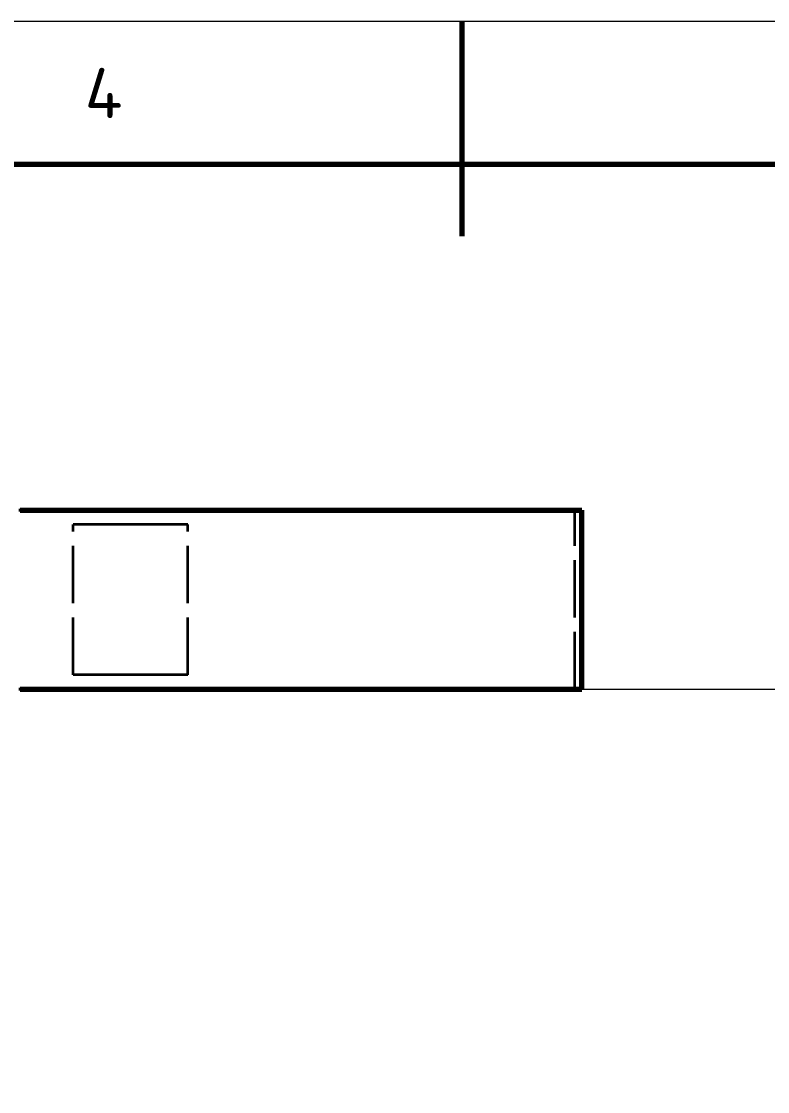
# Model space of a CAD drawing. Header units: millimetres. Extents: x 0 to 420, y 0 to 297.
# Drawn here: x 179.3 to 231.3, y 222.3 to 297 of the extents above; entities that cross this region are included whole.
import ezdxf
from ezdxf.enums import TextEntityAlignment as Align

# ---------------------------------------------------------------- set-up
doc = ezdxf.new("R2010")
doc.units = ezdxf.units.MM
doc.linetypes.add('IRAM-E-TRAZOS', pattern=[5, 4, -1])
for name, color, linetype, lineweight in [('01-VISIBLE', 7, 'CONTINUOUS', 70), ('02-OCULTA', 4, 'IRAM-E-TRAZOS', 35), ('04-COTA', 3, 'CONTINUOUS', 18), ('06-TEXTO', 7, 'CONTINUOUS', 25), ('07-RECUADRO', 7, 'CONTINUOUS', 70), ('08-FINA', 5, 'CONTINUOUS', 18)]:
    doc.layers.add(name, color=color, linetype=linetype, lineweight=lineweight)
doc.styles.add('ISO3098', font='isocpeur.ttf')
doc.dimstyles.new('FLAMA-IRAM', dxfattribs={"dimtxt": 3.5, "dimasz": 3.5, "dimexe": 2, "dimexo": 1.5, "dimgap": 1, "dimtad": 1, "dimdec": 1, "dimtxsty": 'ISO3098', "dimblk": 'IRAM_FLECHA', "dimblk1": 'IRAM_FLECHA', "dimblk2": 'IRAM_FLECHA', "dimcen": 2.5, "dimclrd": 256, "dimclre": 256, "dimclrt": 256, "dimazin": 3, "dimtfac": 1, "dimtmove": 0, "dimatfit": 3, "dimlwd": 18, "dimlwe": 18})

# ---------------------------------------------------------------- blocks, each defined once
blk = doc.blocks.new('IRAM_FLECHA')
blk.add_solid([(0, 0), (-1, 0.125), (-1, -0.125)])

msp = doc.modelspace()

# ---------------------------------------------------------------- linework, layer by layer
at = {"layer": '01-VISIBLE'}
msp.add_line((218.375, 250.375), (218.375, 262.875), dxfattribs=at)
for points in [[(179.175, 262.875), (179.375, 262.875), (179.575, 262.875), (179.775, 262.875), (179.975, 262.875), (180.175, 262.875), (180.375, 262.875), (180.575, 262.875), (180.775, 262.875), (180.975, 262.875), (181.175, 262.875), (181.375, 262.875), (181.575, 262.875), (181.775, 262.875), (181.975, 262.875), (182.175, 262.875), (182.375, 262.875), (182.575, 262.875), (182.775, 262.875), (182.975, 262.875), (183.175, 262.875), (183.375, 262.875), (183.575, 262.875), (183.775, 262.875), (183.975, 262.875), (184.175, 262.875), (184.375, 262.875), (184.575, 262.875), (184.775, 262.875), (184.975, 262.875), (185.175, 262.875), (185.375, 262.875), (185.575, 262.875), (185.775, 262.875), (185.975, 262.875), (186.175, 262.875), (186.375, 262.875), (186.575, 262.875), (186.775, 262.875), (186.975, 262.875), (187.175, 262.875), (187.375, 262.875), (187.575, 262.875), (187.775, 262.875), (187.975, 262.875), (188.175, 262.875), (188.375, 262.875), (188.575, 262.875), (188.775, 262.875), (188.975, 262.875), (189.175, 262.875), (189.375, 262.875), (189.575, 262.875), (189.775, 262.875), (189.975, 262.875), (190.175, 262.875), (190.375, 262.875), (190.575, 262.875), (190.775, 262.875), (190.975, 262.875), (191.175, 262.875), (191.375, 262.875), (191.575, 262.875), (191.775, 262.875), (191.975, 262.875), (192.175, 262.875), (192.375, 262.875), (192.575, 262.875), (192.775, 262.875), (192.975, 262.875), (193.175, 262.875), (193.375, 262.875), (193.575, 262.875), (193.775, 262.875), (193.975, 262.875), (194.175, 262.875), (194.375, 262.875), (194.575, 262.875), (194.775, 262.875), (194.975, 262.875), (195.175, 262.875), (195.375, 262.875), (195.575, 262.875), (195.775, 262.875), (195.975, 262.875), (196.175, 262.875), (196.375, 262.875), (196.575, 262.875), (196.775, 262.875), (196.975, 262.875), (197.175, 262.875), (197.375, 262.875), (197.575, 262.875), (197.775, 262.875), (197.975, 262.875), (198.175, 262.875), (198.375, 262.875), (198.575, 262.875), (198.775, 262.875), (198.975, 262.875), (199.175, 262.875), (199.375, 262.875), (199.575, 262.875), (199.775, 262.875), (199.975, 262.875), (200.175, 262.875), (200.375, 262.875), (200.575, 262.875), (200.775, 262.875), (200.975, 262.875), (201.175, 262.875), (201.375, 262.875), (201.575, 262.875), (201.775, 262.875), (201.975, 262.875), (202.175, 262.875), (202.375, 262.875), (202.575, 262.875), (202.775, 262.875), (202.975, 262.875), (203.175, 262.875), (203.375, 262.875), (203.575, 262.875), (203.775, 262.875), (203.975, 262.875), (204.175, 262.875), (204.375, 262.875), (204.575, 262.875), (204.775, 262.875), (204.975, 262.875), (205.175, 262.875), (205.375, 262.875), (205.575, 262.875), (205.775, 262.875), (205.975, 262.875), (206.175, 262.875), (206.375, 262.875), (206.575, 262.875), (206.775, 262.875), (206.975, 262.875), (207.175, 262.875), (207.375, 262.875), (207.575, 262.875), (207.775, 262.875), (207.975, 262.875), (208.175, 262.875), (208.375, 262.875), (208.575, 262.875), (208.775, 262.875), (208.975, 262.875), (209.175, 262.875), (209.375, 262.875), (209.575, 262.875), (209.775, 262.875), (209.975, 262.875), (210.175, 262.875), (210.375, 262.875), (210.575, 262.875), (210.775, 262.875), (210.975, 262.875), (211.175, 262.875), (211.375, 262.875), (211.575, 262.875), (211.775, 262.875), (211.975, 262.875), (212.175, 262.875), (212.375, 262.875), (212.575, 262.875), (212.775, 262.875), (212.975, 262.875), (213.175, 262.875), (213.375, 262.875), (213.575, 262.875), (213.775, 262.875), (213.975, 262.875), (214.175, 262.875), (214.375, 262.875), (214.575, 262.875), (214.775, 262.875), (214.975, 262.875), (215.175, 262.875), (215.375, 262.875), (215.575, 262.875), (215.775, 262.875), (215.975, 262.875), (216.175, 262.875), (216.375, 262.875), (216.575, 262.875), (216.775, 262.875), (216.975, 262.875), (217.175, 262.875), (217.375, 262.875), (217.575, 262.875), (217.775, 262.875), (217.975, 262.875), (218.175, 262.875), (218.375, 262.875)], [(179.175, 250.375), (179.375, 250.375), (179.575, 250.375), (179.775, 250.375), (179.975, 250.375), (180.175, 250.375), (180.375, 250.375), (180.575, 250.375), (180.775, 250.375), (180.975, 250.375), (181.175, 250.375), (181.375, 250.375), (181.575, 250.375), (181.775, 250.375), (181.975, 250.375), (182.175, 250.375), (182.375, 250.375), (182.575, 250.375), (182.775, 250.375), (182.975, 250.375), (183.175, 250.375), (183.375, 250.375), (183.575, 250.375), (183.775, 250.375), (183.975, 250.375), (184.175, 250.375), (184.375, 250.375), (184.575, 250.375), (184.775, 250.375), (184.975, 250.375), (185.175, 250.375), (185.375, 250.375), (185.575, 250.375), (185.775, 250.375), (185.975, 250.375), (186.175, 250.375), (186.375, 250.375), (186.575, 250.375), (186.775, 250.375), (186.975, 250.375), (187.175, 250.375), (187.375, 250.375), (187.575, 250.375), (187.775, 250.375), (187.975, 250.375), (188.175, 250.375), (188.375, 250.375), (188.575, 250.375), (188.775, 250.375), (188.975, 250.375), (189.175, 250.375), (189.375, 250.375), (189.575, 250.375), (189.775, 250.375), (189.975, 250.375), (190.175, 250.375), (190.375, 250.375), (190.575, 250.375), (190.775, 250.375), (190.975, 250.375), (191.175, 250.375), (191.375, 250.375), (191.575, 250.375), (191.775, 250.375), (191.975, 250.375), (192.175, 250.375), (192.375, 250.375), (192.575, 250.375), (192.775, 250.375), (192.975, 250.375), (193.175, 250.375), (193.375, 250.375), (193.575, 250.375), (193.775, 250.375), (193.975, 250.375), (194.175, 250.375), (194.375, 250.375), (194.575, 250.375), (194.775, 250.375), (194.975, 250.375), (195.175, 250.375), (195.375, 250.375), (195.575, 250.375), (195.775, 250.375), (195.975, 250.375), (196.175, 250.375), (196.375, 250.375), (196.575, 250.375), (196.775, 250.375), (196.975, 250.375), (197.175, 250.375), (197.375, 250.375), (197.575, 250.375), (197.775, 250.375), (197.975, 250.375), (198.175, 250.375), (198.375, 250.375), (198.575, 250.375), (198.775, 250.375), (198.975, 250.375), (199.175, 250.375), (199.375, 250.375), (199.575, 250.375), (199.775, 250.375), (199.975, 250.375), (200.175, 250.375), (200.375, 250.375), (200.575, 250.375), (200.775, 250.375), (200.975, 250.375), (201.175, 250.375), (201.375, 250.375), (201.575, 250.375), (201.775, 250.375), (201.975, 250.375), (202.175, 250.375), (202.375, 250.375), (202.575, 250.375), (202.775, 250.375), (202.975, 250.375), (203.175, 250.375), (203.375, 250.375), (203.575, 250.375), (203.775, 250.375), (203.975, 250.375), (204.175, 250.375), (204.375, 250.375), (204.575, 250.375), (204.775, 250.375), (204.975, 250.375), (205.175, 250.375), (205.375, 250.375), (205.575, 250.375), (205.775, 250.375), (205.975, 250.375), (206.175, 250.375), (206.375, 250.375), (206.575, 250.375), (206.775, 250.375), (206.975, 250.375), (207.175, 250.375), (207.375, 250.375), (207.575, 250.375), (207.775, 250.375), (207.975, 250.375), (208.175, 250.375), (208.375, 250.375), (208.575, 250.375), (208.775, 250.375), (208.975, 250.375), (209.175, 250.375), (209.375, 250.375), (209.575, 250.375), (209.775, 250.375), (209.975, 250.375), (210.175, 250.375), (210.375, 250.375), (210.575, 250.375), (210.775, 250.375), (210.975, 250.375), (211.175, 250.375), (211.375, 250.375), (211.575, 250.375), (211.775, 250.375), (211.975, 250.375), (212.175, 250.375), (212.375, 250.375), (212.575, 250.375), (212.775, 250.375), (212.975, 250.375), (213.175, 250.375), (213.375, 250.375), (213.575, 250.375), (213.775, 250.375), (213.975, 250.375), (214.175, 250.375), (214.375, 250.375), (214.575, 250.375), (214.775, 250.375), (214.975, 250.375), (215.175, 250.375), (215.375, 250.375), (215.575, 250.375), (215.775, 250.375), (215.975, 250.375), (216.175, 250.375), (216.375, 250.375), (216.575, 250.375), (216.775, 250.375), (216.975, 250.375), (217.175, 250.375), (217.375, 250.375), (217.575, 250.375), (217.775, 250.375), (217.975, 250.375), (218.175, 250.375), (218.375, 250.375)]]:
    msp.add_lwpolyline(points, dxfattribs=at)
at = {"layer": '02-OCULTA'}
for p, q in [((217.875, 250.375), (217.875, 262.875)), ((182.875, 251.375), (182.875, 261.875)), ((182.875, 251.375), (182.875, 261.875)), ((182.875, 251.375), (182.875, 261.875)), ((190.875, 261.875), (182.875, 261.875)), ((182.875, 251.375), (182.875, 261.875)), ((190.875, 261.875), (182.875, 261.875)), ((190.875, 251.375), (190.875, 261.875)), ((190.875, 251.375), (190.875, 261.875)), ((190.875, 251.375), (190.875, 261.875)), ((190.875, 251.375), (190.875, 261.875)), ((190.875, 251.375), (182.875, 251.375)), ((190.875, 251.375), (182.875, 251.375))]:
    msp.add_line(p, q, dxfattribs=at)
for points in [[(186.875, 262.875), (186.675, 262.875), (186.475, 262.875), (186.275, 262.875), (186.075, 262.875), (185.875, 262.875), (185.675, 262.875), (185.475, 262.875), (185.275, 262.875), (185.075, 262.875), (184.875, 262.875), (184.675, 262.875), (184.475, 262.875), (184.275, 262.875), (184.075, 262.875), (183.875, 262.875), (183.675, 262.875), (183.475, 262.875), (183.275, 262.875), (183.075, 262.875), (182.875, 262.875), (182.675, 262.875), (182.475, 262.875), (182.275, 262.875), (182.075, 262.875), (181.875, 262.875), (181.675, 262.875), (181.475, 262.875), (181.275, 262.875), (181.075, 262.875), (180.875, 262.875), (180.675, 262.875), (180.475, 262.875), (180.275, 262.875), (180.075, 262.875), (179.875, 262.875), (179.675, 262.875), (179.475, 262.875), (179.275, 262.875), (179.075, 262.875)], [(179.075, 262.875), (179.275, 262.875), (179.475, 262.875), (179.675, 262.875), (179.875, 262.875), (180.075, 262.875), (180.275, 262.875), (180.475, 262.875), (180.675, 262.875), (180.875, 262.875), (181.075, 262.875), (181.275, 262.875), (181.475, 262.875), (181.675, 262.875), (181.875, 262.875), (182.075, 262.875), (182.275, 262.875), (182.475, 262.875), (182.675, 262.875), (182.875, 262.875), (183.075, 262.875), (183.275, 262.875), (183.475, 262.875), (183.675, 262.875), (183.875, 262.875), (184.075, 262.875), (184.275, 262.875), (184.475, 262.875), (184.675, 262.875), (184.875, 262.875), (185.075, 262.875), (185.275, 262.875), (185.475, 262.875), (185.675, 262.875), (185.875, 262.875), (186.075, 262.875), (186.275, 262.875), (186.475, 262.875), (186.675, 262.875), (186.875, 262.875), (187.075, 262.875), (187.275, 262.875), (187.475, 262.875), (187.675, 262.875), (187.875, 262.875), (188.075, 262.875), (188.275, 262.875), (188.475, 262.875), (188.675, 262.875), (188.875, 262.875), (189.075, 262.875), (189.275, 262.875), (189.475, 262.875), (189.675, 262.875), (189.875, 262.875), (190.075, 262.875), (190.275, 262.875), (190.475, 262.875), (190.675, 262.875), (190.875, 262.875), (191.075, 262.875), (191.275, 262.875), (191.475, 262.875), (191.675, 262.875), (191.875, 262.875), (192.075, 262.875), (192.275, 262.875), (192.475, 262.875), (192.675, 262.875), (192.875, 262.875), (193.075, 262.875), (193.275, 262.875), (193.475, 262.875), (193.675, 262.875), (193.875, 262.875), (194.075, 262.875), (194.275, 262.875), (194.475, 262.875), (194.675, 262.875), (194.875, 262.875), (195.075, 262.875), (195.275, 262.875), (195.475, 262.875), (195.675, 262.875), (195.875, 262.875), (196.075, 262.875), (196.275, 262.875), (196.475, 262.875), (196.675, 262.875), (196.875, 262.875), (197.075, 262.875), (197.275, 262.875), (197.475, 262.875), (197.675, 262.875), (197.875, 262.875), (198.075, 262.875), (198.275, 262.875), (198.475, 262.875), (198.675, 262.875), (198.875, 262.875), (199.075, 262.875), (199.275, 262.875), (199.475, 262.875), (199.675, 262.875), (199.875, 262.875), (200.075, 262.875), (200.275, 262.875), (200.475, 262.875), (200.675, 262.875), (200.875, 262.875), (201.075, 262.875), (201.275, 262.875), (201.475, 262.875), (201.675, 262.875), (201.875, 262.875), (202.075, 262.875), (202.275, 262.875), (202.475, 262.875), (202.675, 262.875), (202.875, 262.875), (203.075, 262.875), (203.275, 262.875), (203.475, 262.875), (203.675, 262.875), (203.875, 262.875), (204.075, 262.875), (204.275, 262.875), (204.475, 262.875), (204.675, 262.875), (204.875, 262.875), (205.075, 262.875), (205.275, 262.875), (205.475, 262.875), (205.675, 262.875), (205.875, 262.875), (206.075, 262.875), (206.275, 262.875), (206.475, 262.875), (206.675, 262.875), (206.875, 262.875), (207.075, 262.875), (207.275, 262.875), (207.475, 262.875), (207.675, 262.875), (207.875, 262.875), (208.075, 262.875), (208.275, 262.875), (208.475, 262.875), (208.675, 262.875), (208.875, 262.875), (209.075, 262.875), (209.275, 262.875), (209.475, 262.875), (209.675, 262.875), (209.875, 262.875), (210.075, 262.875), (210.275, 262.875), (210.475, 262.875), (210.675, 262.875), (210.875, 262.875), (211.075, 262.875), (211.275, 262.875), (211.475, 262.875), (211.675, 262.875), (211.875, 262.875), (212.075, 262.875), (212.275, 262.875), (212.475, 262.875), (212.675, 262.875), (212.875, 262.875), (213.075, 262.875), (213.275, 262.875), (213.475, 262.875), (213.675, 262.875), (213.875, 262.875), (214.075, 262.875), (214.275, 262.875), (214.475, 262.875), (214.675, 262.875), (214.875, 262.875), (215.075, 262.875), (215.275, 262.875), (215.475, 262.875), (215.675, 262.875), (215.875, 262.875), (216.075, 262.875), (216.275, 262.875), (216.475, 262.875), (216.675, 262.875), (216.875, 262.875), (217.075, 262.875), (217.275, 262.875), (217.475, 262.875), (217.675, 262.875), (217.875, 262.875)], [(186.875, 262.875), (186.674, 262.875), (186.474, 262.875), (186.273, 262.875), (186.072, 262.875), (185.872, 262.875), (185.671, 262.875), (185.471, 262.875), (185.27, 262.875), (185.069, 262.875), (184.869, 262.875), (184.668, 262.875), (184.467, 262.875), (184.267, 262.875), (184.066, 262.875), (183.865, 262.875), (183.665, 262.875), (183.464, 262.875), (183.264, 262.875), (183.063, 262.875), (182.862, 262.875), (182.662, 262.875), (182.461, 262.875), (182.26, 262.875), (182.06, 262.875), (181.859, 262.875), (181.658, 262.875), (181.458, 262.875), (181.257, 262.875), (181.057, 262.875), (180.856, 262.875), (180.655, 262.875), (180.455, 262.875), (180.254, 262.875), (180.053, 262.875), (179.853, 262.875), (179.652, 262.875), (179.451, 262.875), (179.251, 262.875)], [(218.375, 262.875), (218.174, 262.875), (217.974, 262.875), (217.773, 262.875), (217.572, 262.875), (217.372, 262.875), (217.171, 262.875), (216.971, 262.875), (216.77, 262.875), (216.569, 262.875), (216.369, 262.875), (216.168, 262.875), (215.967, 262.875), (215.767, 262.875), (215.566, 262.875), (215.365, 262.875), (215.165, 262.875), (214.964, 262.875), (214.764, 262.875), (214.563, 262.875), (214.362, 262.875), (214.162, 262.875), (213.961, 262.875), (213.76, 262.875), (213.56, 262.875), (213.359, 262.875), (213.158, 262.875), (212.958, 262.875), (212.757, 262.875), (212.557, 262.875), (212.356, 262.875), (212.155, 262.875), (211.955, 262.875), (211.754, 262.875), (211.553, 262.875), (211.353, 262.875), (211.152, 262.875), (210.951, 262.875), (210.751, 262.875), (210.55, 262.875), (210.35, 262.875), (210.149, 262.875), (209.948, 262.875), (209.748, 262.875), (209.547, 262.875), (209.346, 262.875), (209.146, 262.875), (208.945, 262.875), (208.744, 262.875), (208.544, 262.875), (208.343, 262.875), (208.143, 262.875), (207.942, 262.875), (207.741, 262.875), (207.541, 262.875), (207.34, 262.875), (207.139, 262.875), (206.939, 262.875), (206.738, 262.875), (206.537, 262.875), (206.337, 262.875), (206.136, 262.875), (205.936, 262.875), (205.735, 262.875), (205.534, 262.875), (205.334, 262.875), (205.133, 262.875), (204.932, 262.875), (204.732, 262.875), (204.531, 262.875), (204.33, 262.875), (204.13, 262.875), (203.929, 262.875), (203.729, 262.875), (203.528, 262.875), (203.327, 262.875), (203.127, 262.875), (202.926, 262.875), (202.725, 262.875), (202.525, 262.875), (202.324, 262.875), (202.123, 262.875), (201.923, 262.875), (201.722, 262.875), (201.521, 262.875), (201.321, 262.875), (201.12, 262.875), (200.92, 262.875), (200.719, 262.875), (200.518, 262.875), (200.318, 262.875), (200.117, 262.875), (199.916, 262.875), (199.716, 262.875), (199.515, 262.875), (199.314, 262.875), (199.114, 262.875), (198.913, 262.875), (198.713, 262.875), (198.512, 262.875), (198.311, 262.875), (198.111, 262.875), (197.91, 262.875), (197.709, 262.875), (197.509, 262.875), (197.308, 262.875), (197.107, 262.875), (196.907, 262.875), (196.706, 262.875), (196.506, 262.875), (196.305, 262.875), (196.104, 262.875), (195.904, 262.875), (195.703, 262.875), (195.502, 262.875), (195.302, 262.875), (195.101, 262.875), (194.9, 262.875), (194.7, 262.875), (194.499, 262.875), (194.299, 262.875), (194.098, 262.875), (193.897, 262.875), (193.697, 262.875), (193.496, 262.875), (193.295, 262.875), (193.095, 262.875), (192.894, 262.875), (192.693, 262.875), (192.493, 262.875), (192.292, 262.875), (192.092, 262.875), (191.891, 262.875), (191.69, 262.875), (191.49, 262.875), (191.289, 262.875), (191.088, 262.875), (190.888, 262.875), (190.687, 262.875), (190.486, 262.875), (190.286, 262.875), (190.085, 262.875), (189.885, 262.875), (189.684, 262.875), (189.483, 262.875), (189.283, 262.875), (189.082, 262.875), (188.881, 262.875), (188.681, 262.875), (188.48, 262.875), (188.279, 262.875), (188.079, 262.875), (187.878, 262.875), (187.678, 262.875), (187.477, 262.875), (187.276, 262.875), (187.076, 262.875), (186.875, 262.875)], [(217.875, 262.875), (217.674, 262.875), (217.472, 262.875), (217.271, 262.875), (217.07, 262.875), (216.869, 262.875), (216.667, 262.875), (216.466, 262.875), (216.265, 262.875), (216.063, 262.875), (215.862, 262.875), (215.661, 262.875), (215.459, 262.875), (215.258, 262.875), (215.057, 262.875), (214.856, 262.875), (214.654, 262.875), (214.453, 262.875), (214.252, 262.875), (214.05, 262.875), (213.849, 262.875), (213.648, 262.875), (213.446, 262.875), (213.245, 262.875), (213.044, 262.875), (212.843, 262.875), (212.641, 262.875), (212.44, 262.875), (212.239, 262.875), (212.037, 262.875), (211.836, 262.875), (211.635, 262.875), (211.433, 262.875), (211.232, 262.875), (211.031, 262.875), (210.83, 262.875), (210.628, 262.875), (210.427, 262.875), (210.226, 262.875), (210.024, 262.875), (209.823, 262.875), (209.622, 262.875), (209.42, 262.875), (209.219, 262.875), (209.018, 262.875), (208.817, 262.875), (208.615, 262.875), (208.414, 262.875), (208.213, 262.875), (208.011, 262.875), (207.81, 262.875), (207.609, 262.875), (207.407, 262.875), (207.206, 262.875), (207.005, 262.875), (206.804, 262.875), (206.602, 262.875), (206.401, 262.875), (206.2, 262.875), (205.998, 262.875), (205.797, 262.875), (205.596, 262.875), (205.394, 262.875), (205.193, 262.875), (204.992, 262.875), (204.791, 262.875), (204.589, 262.875), (204.388, 262.875), (204.187, 262.875), (203.985, 262.875), (203.784, 262.875), (203.583, 262.875), (203.381, 262.875), (203.18, 262.875), (202.979, 262.875), (202.778, 262.875), (202.576, 262.875), (202.375, 262.875), (202.174, 262.875), (201.972, 262.875), (201.771, 262.875), (201.57, 262.875), (201.369, 262.875), (201.167, 262.875), (200.966, 262.875), (200.765, 262.875), (200.563, 262.875), (200.362, 262.875), (200.161, 262.875), (199.959, 262.875), (199.758, 262.875), (199.557, 262.875), (199.356, 262.875), (199.154, 262.875), (198.953, 262.875), (198.752, 262.875), (198.55, 262.875), (198.349, 262.875), (198.148, 262.875), (197.946, 262.875), (197.745, 262.875), (197.544, 262.875), (197.343, 262.875), (197.141, 262.875), (196.94, 262.875), (196.739, 262.875), (196.537, 262.875), (196.336, 262.875), (196.135, 262.875), (195.933, 262.875), (195.732, 262.875), (195.531, 262.875), (195.33, 262.875), (195.128, 262.875), (194.927, 262.875), (194.726, 262.875), (194.524, 262.875), (194.323, 262.875), (194.122, 262.875), (193.92, 262.875), (193.719, 262.875), (193.518, 262.875), (193.317, 262.875), (193.115, 262.875), (192.914, 262.875), (192.713, 262.875), (192.511, 262.875), (192.31, 262.875), (192.109, 262.875), (191.907, 262.875), (191.706, 262.875), (191.505, 262.875), (191.304, 262.875), (191.102, 262.875), (190.901, 262.875), (190.7, 262.875), (190.498, 262.875), (190.297, 262.875), (190.096, 262.875), (189.894, 262.875), (189.693, 262.875), (189.492, 262.875), (189.291, 262.875), (189.089, 262.875), (188.888, 262.875), (188.687, 262.875), (188.485, 262.875), (188.284, 262.875), (188.083, 262.875), (187.881, 262.875), (187.68, 262.875), (187.479, 262.875), (187.278, 262.875), (187.076, 262.875), (186.875, 262.875)], [(186.875, 261.875), (186.675, 261.875), (186.475, 261.875), (186.275, 261.875), (186.075, 261.875), (185.875, 261.875), (185.675, 261.875), (185.475, 261.875), (185.275, 261.875), (185.075, 261.875), (184.875, 261.875), (184.675, 261.875), (184.475, 261.875), (184.275, 261.875), (184.075, 261.875), (183.875, 261.875), (183.675, 261.875), (183.475, 261.875), (183.275, 261.875), (183.075, 261.875), (182.875, 261.875)], [(186.875, 261.875), (186.675, 261.875), (186.475, 261.875), (186.275, 261.875), (186.075, 261.875), (185.875, 261.875), (185.675, 261.875), (185.475, 261.875), (185.275, 261.875), (185.075, 261.875), (184.875, 261.875), (184.675, 261.875), (184.475, 261.875), (184.275, 261.875), (184.075, 261.875), (183.875, 261.875), (183.675, 261.875), (183.475, 261.875), (183.275, 261.875), (183.075, 261.875), (182.875, 261.875)], [(190.875, 261.875), (190.675, 261.875), (190.475, 261.875), (190.275, 261.875), (190.075, 261.875), (189.875, 261.875), (189.675, 261.875), (189.475, 261.875), (189.275, 261.875), (189.075, 261.875), (188.875, 261.875), (188.675, 261.875), (188.475, 261.875), (188.275, 261.875), (188.075, 261.875), (187.875, 261.875), (187.675, 261.875), (187.475, 261.875), (187.275, 261.875), (187.075, 261.875), (186.875, 261.875)], [(190.875, 261.875), (190.675, 261.875), (190.475, 261.875), (190.275, 261.875), (190.075, 261.875), (189.875, 261.875), (189.675, 261.875), (189.475, 261.875), (189.275, 261.875), (189.075, 261.875), (188.875, 261.875), (188.675, 261.875), (188.475, 261.875), (188.275, 261.875), (188.075, 261.875), (187.875, 261.875), (187.675, 261.875), (187.475, 261.875), (187.275, 261.875), (187.075, 261.875), (186.875, 261.875)], [(186.875, 251.375), (186.675, 251.375), (186.475, 251.375), (186.275, 251.375), (186.075, 251.375), (185.875, 251.375), (185.675, 251.375), (185.475, 251.375), (185.275, 251.375), (185.075, 251.375), (184.875, 251.375), (184.675, 251.375), (184.475, 251.375), (184.275, 251.375), (184.075, 251.375), (183.875, 251.375), (183.675, 251.375), (183.475, 251.375), (183.275, 251.375), (183.075, 251.375), (182.875, 251.375)], [(186.875, 251.375), (186.675, 251.375), (186.475, 251.375), (186.275, 251.375), (186.075, 251.375), (185.875, 251.375), (185.675, 251.375), (185.475, 251.375), (185.275, 251.375), (185.075, 251.375), (184.875, 251.375), (184.675, 251.375), (184.475, 251.375), (184.275, 251.375), (184.075, 251.375), (183.875, 251.375), (183.675, 251.375), (183.475, 251.375), (183.275, 251.375), (183.075, 251.375), (182.875, 251.375)], [(190.875, 251.375), (190.675, 251.375), (190.475, 251.375), (190.275, 251.375), (190.075, 251.375), (189.875, 251.375), (189.675, 251.375), (189.475, 251.375), (189.275, 251.375), (189.075, 251.375), (188.875, 251.375), (188.675, 251.375), (188.475, 251.375), (188.275, 251.375), (188.075, 251.375), (187.875, 251.375), (187.675, 251.375), (187.475, 251.375), (187.275, 251.375), (187.075, 251.375), (186.875, 251.375)], [(190.875, 251.375), (190.675, 251.375), (190.475, 251.375), (190.275, 251.375), (190.075, 251.375), (189.875, 251.375), (189.675, 251.375), (189.475, 251.375), (189.275, 251.375), (189.075, 251.375), (188.875, 251.375), (188.675, 251.375), (188.475, 251.375), (188.275, 251.375), (188.075, 251.375), (187.875, 251.375), (187.675, 251.375), (187.475, 251.375), (187.275, 251.375), (187.075, 251.375), (186.875, 251.375)], [(186.875, 250.375), (186.675, 250.375), (186.475, 250.375), (186.275, 250.375), (186.075, 250.375), (185.875, 250.375), (185.675, 250.375), (185.475, 250.375), (185.275, 250.375), (185.075, 250.375), (184.875, 250.375), (184.675, 250.375), (184.475, 250.375), (184.275, 250.375), (184.075, 250.375), (183.875, 250.375), (183.675, 250.375), (183.475, 250.375), (183.275, 250.375), (183.075, 250.375), (182.875, 250.375), (182.675, 250.375), (182.475, 250.375), (182.275, 250.375), (182.075, 250.375), (181.875, 250.375), (181.675, 250.375), (181.475, 250.375), (181.275, 250.375), (181.075, 250.375), (180.875, 250.375), (180.675, 250.375), (180.475, 250.375), (180.275, 250.375), (180.075, 250.375), (179.875, 250.375), (179.675, 250.375), (179.475, 250.375), (179.275, 250.375), (179.075, 250.375)], [(179.075, 250.375), (179.275, 250.375), (179.475, 250.375), (179.675, 250.375), (179.875, 250.375), (180.075, 250.375), (180.275, 250.375), (180.475, 250.375), (180.675, 250.375), (180.875, 250.375), (181.075, 250.375), (181.275, 250.375), (181.475, 250.375), (181.675, 250.375), (181.875, 250.375), (182.075, 250.375), (182.275, 250.375), (182.475, 250.375), (182.675, 250.375), (182.875, 250.375), (183.075, 250.375), (183.275, 250.375), (183.475, 250.375), (183.675, 250.375), (183.875, 250.375), (184.075, 250.375), (184.275, 250.375), (184.475, 250.375), (184.675, 250.375), (184.875, 250.375), (185.075, 250.375), (185.275, 250.375), (185.475, 250.375), (185.675, 250.375), (185.875, 250.375), (186.075, 250.375), (186.275, 250.375), (186.475, 250.375), (186.675, 250.375), (186.875, 250.375), (187.075, 250.375), (187.275, 250.375), (187.475, 250.375), (187.675, 250.375), (187.875, 250.375), (188.075, 250.375), (188.275, 250.375), (188.475, 250.375), (188.675, 250.375), (188.875, 250.375), (189.075, 250.375), (189.275, 250.375), (189.475, 250.375), (189.675, 250.375), (189.875, 250.375), (190.075, 250.375), (190.275, 250.375), (190.475, 250.375), (190.675, 250.375), (190.875, 250.375), (191.075, 250.375), (191.275, 250.375), (191.475, 250.375), (191.675, 250.375), (191.875, 250.375), (192.075, 250.375), (192.275, 250.375), (192.475, 250.375), (192.675, 250.375), (192.875, 250.375), (193.075, 250.375), (193.275, 250.375), (193.475, 250.375), (193.675, 250.375), (193.875, 250.375), (194.075, 250.375), (194.275, 250.375), (194.475, 250.375), (194.675, 250.375), (194.875, 250.375), (195.075, 250.375), (195.275, 250.375), (195.475, 250.375), (195.675, 250.375), (195.875, 250.375), (196.075, 250.375), (196.275, 250.375), (196.475, 250.375), (196.675, 250.375), (196.875, 250.375), (197.075, 250.375), (197.275, 250.375), (197.475, 250.375), (197.675, 250.375), (197.875, 250.375), (198.075, 250.375), (198.275, 250.375), (198.475, 250.375), (198.675, 250.375), (198.875, 250.375), (199.075, 250.375), (199.275, 250.375), (199.475, 250.375), (199.675, 250.375), (199.875, 250.375), (200.075, 250.375), (200.275, 250.375), (200.475, 250.375), (200.675, 250.375), (200.875, 250.375), (201.075, 250.375), (201.275, 250.375), (201.475, 250.375), (201.675, 250.375), (201.875, 250.375), (202.075, 250.375), (202.275, 250.375), (202.475, 250.375), (202.675, 250.375), (202.875, 250.375), (203.075, 250.375), (203.275, 250.375), (203.475, 250.375), (203.675, 250.375), (203.875, 250.375), (204.075, 250.375), (204.275, 250.375), (204.475, 250.375), (204.675, 250.375), (204.875, 250.375), (205.075, 250.375), (205.275, 250.375), (205.475, 250.375), (205.675, 250.375), (205.875, 250.375), (206.075, 250.375), (206.275, 250.375), (206.475, 250.375), (206.675, 250.375), (206.875, 250.375), (207.075, 250.375), (207.275, 250.375), (207.475, 250.375), (207.675, 250.375), (207.875, 250.375), (208.075, 250.375), (208.275, 250.375), (208.475, 250.375), (208.675, 250.375), (208.875, 250.375), (209.075, 250.375), (209.275, 250.375), (209.475, 250.375), (209.675, 250.375), (209.875, 250.375), (210.075, 250.375), (210.275, 250.375), (210.475, 250.375), (210.675, 250.375), (210.875, 250.375), (211.075, 250.375), (211.275, 250.375), (211.475, 250.375), (211.675, 250.375), (211.875, 250.375), (212.075, 250.375), (212.275, 250.375), (212.475, 250.375), (212.675, 250.375), (212.875, 250.375), (213.075, 250.375), (213.275, 250.375), (213.475, 250.375), (213.675, 250.375), (213.875, 250.375), (214.075, 250.375), (214.275, 250.375), (214.475, 250.375), (214.675, 250.375), (214.875, 250.375), (215.075, 250.375), (215.275, 250.375), (215.475, 250.375), (215.675, 250.375), (215.875, 250.375), (216.075, 250.375), (216.275, 250.375), (216.475, 250.375), (216.675, 250.375), (216.875, 250.375), (217.075, 250.375), (217.275, 250.375), (217.475, 250.375), (217.675, 250.375), (217.875, 250.375)], [(186.875, 250.375), (186.674, 250.375), (186.474, 250.375), (186.273, 250.375), (186.072, 250.375), (185.872, 250.375), (185.671, 250.375), (185.471, 250.375), (185.27, 250.375), (185.069, 250.375), (184.869, 250.375), (184.668, 250.375), (184.467, 250.375), (184.267, 250.375), (184.066, 250.375), (183.865, 250.375), (183.665, 250.375), (183.464, 250.375), (183.264, 250.375), (183.063, 250.375), (182.862, 250.375), (182.662, 250.375), (182.461, 250.375), (182.26, 250.375), (182.06, 250.375), (181.859, 250.375), (181.658, 250.375), (181.458, 250.375), (181.257, 250.375), (181.057, 250.375), (180.856, 250.375), (180.655, 250.375), (180.455, 250.375), (180.254, 250.375), (180.053, 250.375), (179.853, 250.375), (179.652, 250.375), (179.451, 250.375), (179.251, 250.375)], [(218.375, 250.375), (218.174, 250.375), (217.974, 250.375), (217.773, 250.375), (217.572, 250.375), (217.372, 250.375), (217.171, 250.375), (216.971, 250.375), (216.77, 250.375), (216.569, 250.375), (216.369, 250.375), (216.168, 250.375), (215.967, 250.375), (215.767, 250.375), (215.566, 250.375), (215.365, 250.375), (215.165, 250.375), (214.964, 250.375), (214.764, 250.375), (214.563, 250.375), (214.362, 250.375), (214.162, 250.375), (213.961, 250.375), (213.76, 250.375), (213.56, 250.375), (213.359, 250.375), (213.158, 250.375), (212.958, 250.375), (212.757, 250.375), (212.557, 250.375), (212.356, 250.375), (212.155, 250.375), (211.955, 250.375), (211.754, 250.375), (211.553, 250.375), (211.353, 250.375), (211.152, 250.375), (210.951, 250.375), (210.751, 250.375), (210.55, 250.375), (210.35, 250.375), (210.149, 250.375), (209.948, 250.375), (209.748, 250.375), (209.547, 250.375), (209.346, 250.375), (209.146, 250.375), (208.945, 250.375), (208.744, 250.375), (208.544, 250.375), (208.343, 250.375), (208.143, 250.375), (207.942, 250.375), (207.741, 250.375), (207.541, 250.375), (207.34, 250.375), (207.139, 250.375), (206.939, 250.375), (206.738, 250.375), (206.537, 250.375), (206.337, 250.375), (206.136, 250.375), (205.936, 250.375), (205.735, 250.375), (205.534, 250.375), (205.334, 250.375), (205.133, 250.375), (204.932, 250.375), (204.732, 250.375), (204.531, 250.375), (204.33, 250.375), (204.13, 250.375), (203.929, 250.375), (203.729, 250.375), (203.528, 250.375), (203.327, 250.375), (203.127, 250.375), (202.926, 250.375), (202.725, 250.375), (202.525, 250.375), (202.324, 250.375), (202.123, 250.375), (201.923, 250.375), (201.722, 250.375), (201.521, 250.375), (201.321, 250.375), (201.12, 250.375), (200.92, 250.375), (200.719, 250.375), (200.518, 250.375), (200.318, 250.375), (200.117, 250.375), (199.916, 250.375), (199.716, 250.375), (199.515, 250.375), (199.314, 250.375), (199.114, 250.375), (198.913, 250.375), (198.713, 250.375), (198.512, 250.375), (198.311, 250.375), (198.111, 250.375), (197.91, 250.375), (197.709, 250.375), (197.509, 250.375), (197.308, 250.375), (197.107, 250.375), (196.907, 250.375), (196.706, 250.375), (196.506, 250.375), (196.305, 250.375), (196.104, 250.375), (195.904, 250.375), (195.703, 250.375), (195.502, 250.375), (195.302, 250.375), (195.101, 250.375), (194.9, 250.375), (194.7, 250.375), (194.499, 250.375), (194.299, 250.375), (194.098, 250.375), (193.897, 250.375), (193.697, 250.375), (193.496, 250.375), (193.295, 250.375), (193.095, 250.375), (192.894, 250.375), (192.693, 250.375), (192.493, 250.375), (192.292, 250.375), (192.092, 250.375), (191.891, 250.375), (191.69, 250.375), (191.49, 250.375), (191.289, 250.375), (191.088, 250.375), (190.888, 250.375), (190.687, 250.375), (190.486, 250.375), (190.286, 250.375), (190.085, 250.375), (189.885, 250.375), (189.684, 250.375), (189.483, 250.375), (189.283, 250.375), (189.082, 250.375), (188.881, 250.375), (188.681, 250.375), (188.48, 250.375), (188.279, 250.375), (188.079, 250.375), (187.878, 250.375), (187.678, 250.375), (187.477, 250.375), (187.276, 250.375), (187.076, 250.375), (186.875, 250.375)], [(217.875, 250.375), (217.674, 250.375), (217.472, 250.375), (217.271, 250.375), (217.07, 250.375), (216.869, 250.375), (216.667, 250.375), (216.466, 250.375), (216.265, 250.375), (216.063, 250.375), (215.862, 250.375), (215.661, 250.375), (215.459, 250.375), (215.258, 250.375), (215.057, 250.375), (214.856, 250.375), (214.654, 250.375), (214.453, 250.375), (214.252, 250.375), (214.05, 250.375), (213.849, 250.375), (213.648, 250.375), (213.446, 250.375), (213.245, 250.375), (213.044, 250.375), (212.843, 250.375), (212.641, 250.375), (212.44, 250.375), (212.239, 250.375), (212.037, 250.375), (211.836, 250.375), (211.635, 250.375), (211.433, 250.375), (211.232, 250.375), (211.031, 250.375), (210.83, 250.375), (210.628, 250.375), (210.427, 250.375), (210.226, 250.375), (210.024, 250.375), (209.823, 250.375), (209.622, 250.375), (209.42, 250.375), (209.219, 250.375), (209.018, 250.375), (208.817, 250.375), (208.615, 250.375), (208.414, 250.375), (208.213, 250.375), (208.011, 250.375), (207.81, 250.375), (207.609, 250.375), (207.407, 250.375), (207.206, 250.375), (207.005, 250.375), (206.804, 250.375), (206.602, 250.375), (206.401, 250.375), (206.2, 250.375), (205.998, 250.375), (205.797, 250.375), (205.596, 250.375), (205.394, 250.375), (205.193, 250.375), (204.992, 250.375), (204.791, 250.375), (204.589, 250.375), (204.388, 250.375), (204.187, 250.375), (203.985, 250.375), (203.784, 250.375), (203.583, 250.375), (203.381, 250.375), (203.18, 250.375), (202.979, 250.375), (202.778, 250.375), (202.576, 250.375), (202.375, 250.375), (202.174, 250.375), (201.972, 250.375), (201.771, 250.375), (201.57, 250.375), (201.369, 250.375), (201.167, 250.375), (200.966, 250.375), (200.765, 250.375), (200.563, 250.375), (200.362, 250.375), (200.161, 250.375), (199.959, 250.375), (199.758, 250.375), (199.557, 250.375), (199.356, 250.375), (199.154, 250.375), (198.953, 250.375), (198.752, 250.375), (198.55, 250.375), (198.349, 250.375), (198.148, 250.375), (197.946, 250.375), (197.745, 250.375), (197.544, 250.375), (197.343, 250.375), (197.141, 250.375), (196.94, 250.375), (196.739, 250.375), (196.537, 250.375), (196.336, 250.375), (196.135, 250.375), (195.933, 250.375), (195.732, 250.375), (195.531, 250.375), (195.33, 250.375), (195.128, 250.375), (194.927, 250.375), (194.726, 250.375), (194.524, 250.375), (194.323, 250.375), (194.122, 250.375), (193.92, 250.375), (193.719, 250.375), (193.518, 250.375), (193.317, 250.375), (193.115, 250.375), (192.914, 250.375), (192.713, 250.375), (192.511, 250.375), (192.31, 250.375), (192.109, 250.375), (191.907, 250.375), (191.706, 250.375), (191.505, 250.375), (191.304, 250.375), (191.102, 250.375), (190.901, 250.375), (190.7, 250.375), (190.498, 250.375), (190.297, 250.375), (190.096, 250.375), (189.894, 250.375), (189.693, 250.375), (189.492, 250.375), (189.291, 250.375), (189.089, 250.375), (188.888, 250.375), (188.687, 250.375), (188.485, 250.375), (188.284, 250.375), (188.083, 250.375), (187.881, 250.375), (187.68, 250.375), (187.479, 250.375), (187.278, 250.375), (187.076, 250.375), (186.875, 250.375)]]:
    msp.add_lwpolyline(points, dxfattribs=at)
at = {"layer": '07-RECUADRO'}
msp.add_line((210, 297), (210, 282), dxfattribs=at)
msp.add_lwpolyline([(25, 10), (410, 10), (410, 287), (25, 287)], close=True, dxfattribs=at)
at = {"layer": '08-FINA'}
msp.add_lwpolyline([(0, 0), (420, 0), (420, 297), (0, 297)], close=True, dxfattribs=at)

# ---------------------------------------------------------------- texts
at = {"layer": '06-TEXTO', "style": 'ISO3098'}
msp.add_text('4', height=3.5, dxfattribs=at).set_placement((185, 292), align=Align.MIDDLE_CENTER)

# ---------------------------------------------------------------- dimensions: what is measured, and where the dimension line sits
at = {"layer": '04-COTA'}
msp.add_linear_dim(base=(235.625, 172.875), p1=(219.625, 172.875), p2=(186.875, 250.375), angle=90, dimstyle='FLAMA-IRAM', override={"dimlfac": 2}, dxfattribs=at).render()

doc.saveas('drawing.dxf')
